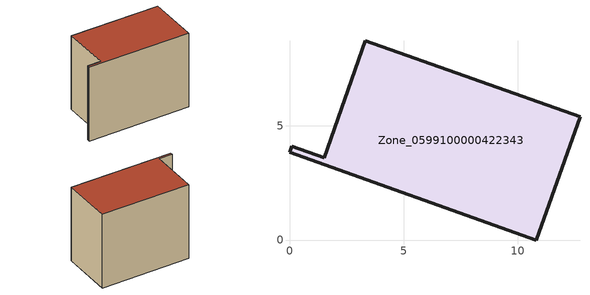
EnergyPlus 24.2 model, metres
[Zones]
Zone_0599100000422343
 floor ground (C_G): 1.52,3.61 3.33,8.72 12.72,5.39 10.81,0 0,3.84 0.09,4.1 z0.52
 wall outside (C_F): 10.81,0 12.72,5.39 3.33,8.72 1.52,3.61 0.09,4.1 0,3.84 10.81,0 z0.52:9.17
 roof outside (C_R): 0,3.84 10.81,0 12.72,5.39 3.33,8.72 1.52,3.61 0.09,4.1 z9.17
[BUILDING]
Pand.0599100000422343: North Axis=0; Terrain=City; Loads Convergence Tolerance Value=0.04; Temperature Convergence Tolerance Value=0.4; Solar Distribution=FullExterior; Maximum Number of Warmup Days=25; Minimum Number of Warmup Days=1
[Site:Location]
Rotterdam.The.Hague.AP_ZH_NLD Design_Conditions: Latitude=51.96; Longitude=4.45; Time Zone=1; Elevation=-4.5
[SITE:GROUNDTEMPERATURE:BUILDINGSURFACE]
18, 18, 18, 18, 18, 18, 18, 18, 18, 18, 18, 18
[MATERIAL] Thermal Absorptance=0.9; Solar Absorptance=0.7; Visible Absorptance=0.7
Name | Roughness | Thickness | Conductivity | Density | Specific Heat
G.TI.2006-2014 | MediumSmooth | 0.15 | 0.06 | 540 | 1210
F.TI.2006-2014 | Rough | 0.3 | 0.12 | 1920 | 840
R.TI.2006-2014 | MediumRough | 0.2 | 0.08 | 1500 | 1000
[CONSTRUCTION]
C_G: G.TI.2006-2014
C_F: F.TI.2006-2014
C_R: R.TI.2006-2014
[ZONE]
Zone_0599100000422343: Type=1; Multiplier=1; Ceiling Height=Autocalculate; Volume=Autocalculate; Floor Area=autocalculate; Part of Total Floor Area=Yes
[ZONEINFILTRATION:DESIGNFLOWRATE]
Infil_Zone_0599100000422343: Zone or ZoneList or Space or SpaceList=Zone_0599100000422343; Schedule=AlwaysOn; Design Flow Rate Calculation Method=Flow/Area; Flow Rate per Floor Area=0.0015; Constant Term Coefficient=1; Temperature Term Coefficient=0; Velocity Term Coefficient=0; Velocity Squared Term Coefficient=0
[HVACTEMPLATE:ZONE:IDEALLOADSAIRSYSTEM]
Zone_0599100000422343: Maximum Heating Supply Air Temperature=50; Minimum Cooling Supply Air Temperature=13; Maximum Heating Supply Air Humidity Ratio=0.0156; Minimum Cooling Supply Air Humidity Ratio=0.0077; Heating Limit=NoLimit; Cooling Limit=NoLimit; Dehumidification Control Type=ConstantSensibleHeatRatio; Cooling Sensible Heat Ratio=0.7; Dehumidification Setpoint=60; Humidification Control Type=None; Humidification Setpoint=30; Outdoor Air Method=None; Outdoor Air Flow Rate per Person=0.00944; Outdoor Air Flow Rate per Zone Floor Area=0; Outdoor Air Flow Rate per Zone=0; Demand Controlled Ventilation Type=None; Outdoor Air Economizer Type=NoEconomizer; Heat Recovery Type=None; Sensible Heat Recovery Effectiveness=0.7; Latent Heat Recovery Effectiveness=0.65
[ZONECONTROL:THERMOSTAT]
ThermostatControl_Zone_0599100000422343: Zone or ZoneList=Zone_0599100000422343; Control Type Schedule=DualSetpointControlType; Control 1=Thermostat_Zone_0599100000422343; Temperature Difference Between Cutout And Setpoint=0
[THERMOSTATSETPOINT:DUALSETPOINT]
Thermostat_Zone_0599100000422343: Heating Setpoint Temperature Schedule=HeatingSetpoint_Zone_0599100000422343; Cooling Setpoint Temperature Schedule=CoolingSetpoint_Zone_0599100000422343
[SCHEDULE:COMPACT]
HeatingSetpoint_Zone_0599100000422343: Through: 12/31, For: AllDays, Until: 24:00, 21
CoolingSetpoint_Zone_0599100000422343: Through: 12/31, For: AllDays, Until: 24:00, 24
DualSetpointControlType: Through: 12/31, For: AllDays, Until: 24:00, 4
AlwaysOn: Through: 12/31, For: AllDays, Until: 24:00, 1
